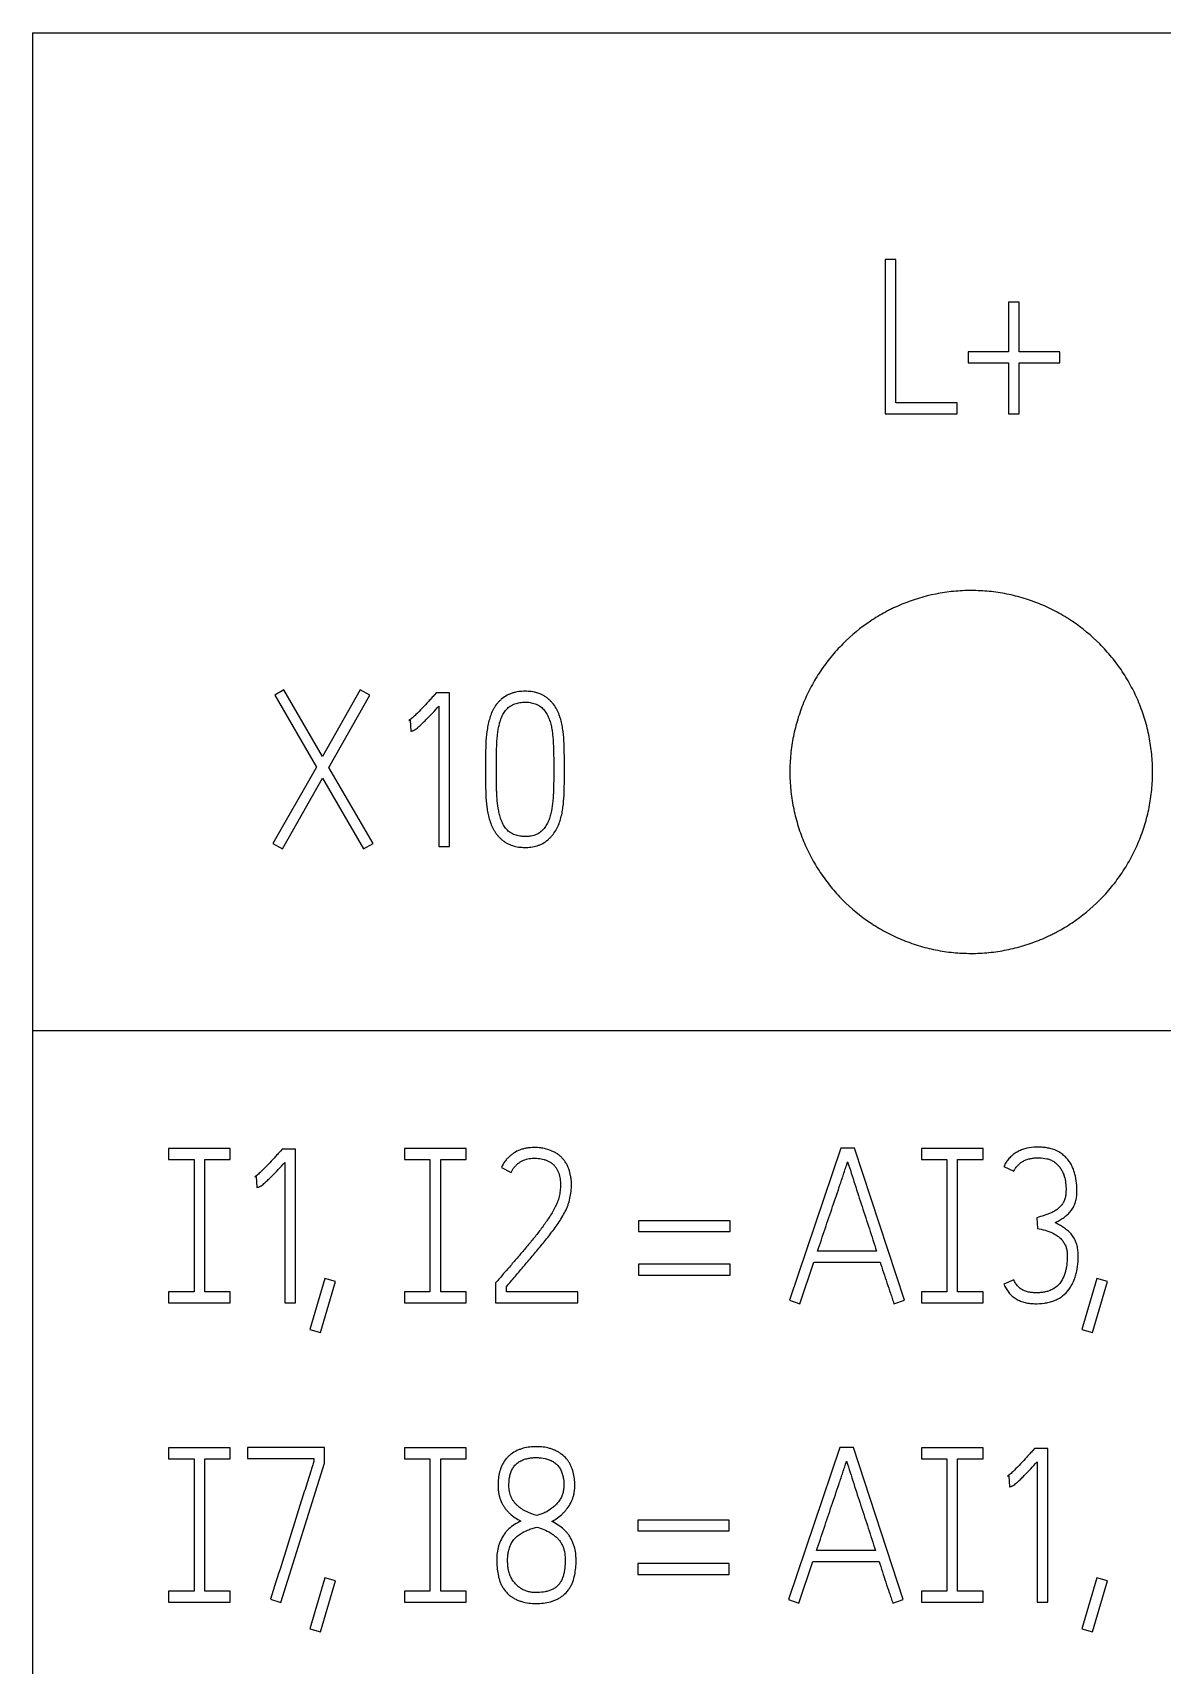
# Model space of a CAD drawing. Extents: x 0 to 420, y 0 to 297.
# Drawn here: x 90.2 to 102.65, y 216.79 to 234.79 of the extents above; entities that cross this region are included whole.
import ezdxf

# ---------------------------------------------------------------- set-up
doc = ezdxf.new("R2010")
doc.units = 0
doc.header["$LTSCALE"] = 23.1
doc.layers.add('10000_FRONT', color=7, linetype='CONTINUOUS')
doc.layers.add('10500_FRONT_LABELING', color=7, linetype='CONTINUOUS')

msp = doc.modelspace()

# ---------------------------------------------------------------- linework, layer by layer
at = {"layer": '10000_FRONT', "color": 7, "linetype": 'CONTINUOUS'}
for p, q in [((90.196, 234.789), (90.196, 144.789)), ((90.196, 234.789), (161.696, 234.789)), ((90.196, 223.789), (161.696, 223.789))]:
    msp.add_line(p, q, dxfattribs=at)
for points, knots in [([(102.546, 226.639), (102.546, 226.705), (102.543, 226.771), (102.53, 226.9), (102.521, 226.964), (102.495, 227.092), (102.48, 227.155), (102.451, 227.249), (102.441, 227.28), (102.419, 227.342), (102.407, 227.373), (102.37, 227.463), (102.314, 227.581), (102.248, 227.693), (102.193, 227.774), (102.175, 227.801), (102.136, 227.854), (102.115, 227.88), (102.053, 227.956), (102.009, 228.005), (101.871, 228.143), (101.77, 228.226), (101.648, 228.309), (101.634, 228.318), (101.606, 228.336), (101.592, 228.344), (101.549, 228.37), (101.521, 228.386), (101.434, 228.433), (101.375, 228.461), (101.254, 228.511), (101.193, 228.533), (101.099, 228.562), (101.067, 228.571), (101.003, 228.587), (100.971, 228.594), (100.874, 228.614), (100.744, 228.633), (100.613, 228.639), (100.483, 228.64), (100.417, 228.636), (100.318, 228.627), (100.286, 228.623), (100.22, 228.613), (100.058, 228.585), (99.902, 228.537), (99.75, 228.475), (99.72, 228.461), (99.675, 228.44), (99.661, 228.433), (99.631, 228.418), (99.558, 228.38), (99.488, 228.338), (99.325, 228.229), (99.224, 228.146), (99.108, 228.029), (99.085, 228.005), (99.041, 227.957), (99.02, 227.932), (98.957, 227.856), (98.919, 227.804), (98.846, 227.696), (98.813, 227.64), (98.767, 227.553), (98.752, 227.524), (98.724, 227.464), (98.71, 227.434), (98.673, 227.343), (98.629, 227.221), (98.598, 227.095), (98.578, 226.999), (98.573, 226.967), (98.563, 226.902), (98.559, 226.869), (98.549, 226.771), (98.546, 226.705), (98.546, 226.639)], [0, 0, 0, 0, 0.03125, 0.03125, 0.0625, 0.0625, 0.09375, 0.09375, 0.109375, 0.109375, 0.125, 0.125, 0.15625, 0.1875, 0.1875, 0.203125, 0.203125, 0.21875, 0.21875, 0.25, 0.25, 0.3125, 0.3125, 0.320312, 0.320312, 0.328125, 0.328125, 0.34375, 0.34375, 0.375, 0.375, 0.40625, 0.40625, 0.421875, 0.421875, 0.4375, 0.4375, 0.46875, 0.5, 0.5, 0.53125, 0.53125, 0.546875, 0.546875, 0.5625, 0.625, 0.625, 0.640625, 0.640625, 0.648438, 0.648438, 0.65625, 0.6875, 0.6875, 0.75, 0.75, 0.765625, 0.765625, 0.78125, 0.78125, 0.8125, 0.8125, 0.84375, 0.84375, 0.859375, 0.859375, 0.875, 0.875, 0.90625, 0.9375, 0.9375, 0.953125, 0.953125, 0.96875, 0.96875, 1, 1, 1, 1]), ([(98.546, 226.639), (98.546, 226.574), (98.549, 226.508), (98.562, 226.379), (98.572, 226.315), (98.597, 226.187), (98.613, 226.124), (98.641, 226.03), (98.651, 225.999), (98.673, 225.937), (98.685, 225.906), (98.722, 225.816), (98.778, 225.698), (98.845, 225.586), (98.899, 225.505), (98.918, 225.478), (98.957, 225.425), (98.977, 225.399), (99.039, 225.322), (99.083, 225.274), (99.222, 225.135), (99.322, 225.052), (99.445, 224.97), (99.459, 224.961), (99.486, 224.943), (99.501, 224.934), (99.543, 224.909), (99.572, 224.893), (99.658, 224.846), (99.717, 224.818), (99.838, 224.768), (99.899, 224.746), (99.993, 224.717), (100.025, 224.708), (100.089, 224.692), (100.121, 224.685), (100.218, 224.665), (100.348, 224.646), (100.479, 224.64), (100.61, 224.639), (100.675, 224.642), (100.774, 224.652), (100.807, 224.656), (100.872, 224.666), (100.904, 224.672), (101.001, 224.691), (101.064, 224.707), (101.189, 224.745), (101.251, 224.767), (101.342, 224.804), (101.372, 224.818), (101.417, 224.839), (101.431, 224.846), (101.461, 224.861), (101.534, 224.899), (101.604, 224.941), (101.767, 225.05), (101.868, 225.133), (101.985, 225.25), (102.007, 225.273), (102.051, 225.322), (102.073, 225.347), (102.135, 225.423), (102.173, 225.475), (102.246, 225.583), (102.279, 225.639), (102.326, 225.726), (102.34, 225.755), (102.369, 225.815), (102.382, 225.845), (102.419, 225.936), (102.463, 226.058), (102.495, 226.184), (102.514, 226.28), (102.519, 226.312), (102.529, 226.377), (102.533, 226.41), (102.543, 226.508), (102.546, 226.574), (102.546, 226.639)], [0, 0, 0, 0, 0.03125, 0.03125, 0.0625, 0.0625, 0.09375, 0.09375, 0.109375, 0.109375, 0.125, 0.125, 0.15625, 0.1875, 0.1875, 0.203125, 0.203125, 0.21875, 0.21875, 0.25, 0.25, 0.3125, 0.3125, 0.320312, 0.320312, 0.328125, 0.328125, 0.34375, 0.34375, 0.375, 0.375, 0.40625, 0.40625, 0.421875, 0.421875, 0.4375, 0.4375, 0.46875, 0.5, 0.5, 0.53125, 0.53125, 0.546875, 0.546875, 0.5625, 0.5625, 0.59375, 0.59375, 0.625, 0.625, 0.640625, 0.640625, 0.648438, 0.648438, 0.65625, 0.6875, 0.6875, 0.75, 0.75, 0.765625, 0.765625, 0.78125, 0.78125, 0.8125, 0.8125, 0.84375, 0.84375, 0.859375, 0.859375, 0.875, 0.875, 0.90625, 0.9375, 0.9375, 0.953125, 0.953125, 0.96875, 0.96875, 1, 1, 1, 1])]:
    msp.add_open_spline(points, degree=3, knots=knots, dxfattribs=at)
at = {"layer": '10500_FRONT_LABELING', "color": 7, "linetype": 'CONTINUOUS'}
for p, q in [((99.596, 232.287), (99.596, 230.589)), ((99.716, 232.287), (99.596, 232.287)), ((99.716, 230.71), (99.716, 232.287)), ((100.957, 231.818), (100.957, 231.271)), ((101.074, 231.818), (100.957, 231.818)), ((101.074, 231.271), (101.074, 231.818)), ((100.513, 231.271), (100.513, 231.151)), ((100.957, 231.271), (100.513, 231.271)), ((100.513, 231.151), (100.957, 231.151)), ((100.957, 231.151), (100.957, 230.589)), ((101.522, 231.271), (101.074, 231.271)), ((101.074, 230.589), (101.074, 231.151)), ((101.074, 231.151), (101.522, 231.151)), ((101.522, 231.151), (101.522, 231.271)), ((99.596, 230.589), (100.391, 230.589)), ((100.391, 230.71), (99.716, 230.71)), ((100.391, 230.589), (100.391, 230.71)), ((100.957, 230.589), (101.074, 230.589)), ((92.966, 227.545), (92.865, 227.486)), ((93.391, 226.81), (92.966, 227.545)), ((93.808, 227.545), (93.391, 226.81)), ((93.914, 227.486), (93.808, 227.545)), ((94.645, 227.51), (94.629, 227.491)), ((94.794, 227.51), (94.645, 227.51)), ((94.794, 225.817), (94.794, 227.51)), ((92.865, 227.486), (93.325, 226.692)), ((93.461, 226.689), (93.914, 227.486)), ((94.676, 227.364), (94.676, 225.817)), ((94.346, 227.206), (94.36, 227.211)), ((94.36, 227.211), (94.367, 227.09)), ((93.325, 226.692), (92.846, 225.85)), ((93.95, 225.85), (93.461, 226.689)), ((95.19, 226.68), (95.19, 226.654)), ((95.31, 226.654), (95.31, 226.68)), ((95.942, 226.68), (95.942, 226.654)), ((96.06, 226.654), (96.06, 226.68)), ((92.95, 225.791), (93.393, 226.572)), ((93.393, 226.572), (93.846, 225.791)), ((92.846, 225.85), (92.95, 225.791)), ((93.846, 225.791), (93.95, 225.85)), ((94.676, 225.817), (94.794, 225.817)), ((91.696, 222.489), (91.696, 222.369)), ((92.376, 222.489), (91.696, 222.489)), ((92.376, 222.369), (92.376, 222.489)), ((92.946, 222.48), (92.929, 222.461)), ((93.094, 222.48), (92.946, 222.48)), ((93.094, 220.787), (93.094, 222.48)), ((94.296, 222.489), (94.296, 222.369)), ((94.976, 222.489), (94.296, 222.489)), ((94.976, 222.369), (94.976, 222.489)), ((99.108, 222.492), (98.543, 220.815)), ((99.259, 222.492), (99.108, 222.492)), ((99.809, 220.815), (99.259, 222.492)), ((99.996, 222.489), (99.996, 222.369)), ((100.676, 222.489), (99.996, 222.489)), ((100.676, 222.369), (100.676, 222.489)), ((91.696, 222.369), (91.976, 222.369)), ((91.976, 222.369), (91.976, 220.909)), ((92.096, 220.909), (92.096, 222.369)), ((92.096, 222.369), (92.376, 222.369)), ((92.976, 222.334), (92.976, 220.787)), ((94.296, 222.369), (94.576, 222.369)), ((94.576, 222.369), (94.576, 220.909)), ((94.696, 220.909), (94.696, 222.369)), ((94.696, 222.369), (94.976, 222.369)), ((99.996, 222.369), (100.276, 222.369)), ((100.276, 222.369), (100.276, 220.909)), ((100.396, 220.909), (100.396, 222.369)), ((100.396, 222.369), (100.676, 222.369)), ((100.906, 222.291), (101.015, 222.237)), ((92.646, 222.176), (92.66, 222.181)), ((92.66, 222.181), (92.667, 222.06)), ((95.365, 222.28), (95.472, 222.225)), ((96.877, 221.692), (96.877, 221.572)), ((97.886, 221.692), (96.877, 221.692)), ((96.877, 221.572), (97.886, 221.572)), ((97.886, 221.572), (97.886, 221.692)), ((101.268, 221.726), (101.275, 221.608)), ((96.877, 221.214), (96.877, 221.094)), ((97.886, 221.214), (96.877, 221.214)), ((97.886, 221.094), (97.886, 221.214)), ((98.656, 220.778), (98.812, 221.237)), ((98.812, 221.237), (99.542, 221.237)), ((99.502, 221.358), (98.852, 221.358)), ((93.418, 221.056), (93.253, 220.492)), ((93.534, 221.021), (93.418, 221.056)), ((95.316, 221.023), (95.301, 221.006)), ((96.877, 221.094), (97.886, 221.094)), ((101.015, 221.042), (100.906, 220.992)), ((101.931, 221.056), (101.766, 220.492)), ((102.047, 221.021), (101.931, 221.056)), ((91.696, 220.909), (91.696, 220.789)), ((91.976, 220.909), (91.696, 220.909)), ((92.376, 220.909), (92.096, 220.909)), ((92.376, 220.789), (92.376, 220.909)), ((93.369, 220.459), (93.534, 221.021)), ((94.296, 220.909), (94.296, 220.789)), ((94.576, 220.909), (94.296, 220.909)), ((94.976, 220.909), (94.696, 220.909)), ((94.976, 220.789), (94.976, 220.909)), ((95.301, 221.006), (95.301, 220.789)), ((95.42, 220.907), (95.42, 220.964)), ((96.209, 220.907), (95.42, 220.907)), ((96.209, 220.789), (96.209, 220.907)), ((99.996, 220.909), (99.996, 220.789)), ((100.276, 220.909), (99.996, 220.909)), ((100.676, 220.909), (100.396, 220.909)), ((100.676, 220.789), (100.676, 220.909)), ((101.882, 220.459), (102.047, 221.021)), ((91.696, 220.789), (92.376, 220.789)), ((92.976, 220.787), (93.094, 220.787)), ((94.296, 220.789), (94.976, 220.789)), ((95.301, 220.789), (96.209, 220.789)), ((98.543, 220.815), (98.656, 220.778)), ((99.693, 220.778), (99.809, 220.815)), ((99.996, 220.789), (100.676, 220.789)), ((93.253, 220.492), (93.369, 220.459)), ((101.766, 220.492), (101.882, 220.459)), ((91.696, 219.189), (91.696, 219.069)), ((92.376, 219.189), (91.696, 219.189)), ((91.696, 219.069), (91.976, 219.069)), ((91.976, 219.069), (91.976, 217.609)), ((92.096, 217.609), (92.096, 219.069)), ((92.096, 219.069), (92.376, 219.069)), ((92.376, 219.069), (92.376, 219.189)), ((92.567, 219.192), (92.567, 219.072)), ((93.416, 219.192), (92.567, 219.192)), ((92.567, 219.072), (93.298, 219.072)), ((93.298, 219.072), (93.298, 219.039)), ((93.416, 219.02), (93.416, 219.192)), ((94.296, 219.189), (94.296, 219.069)), ((94.976, 219.189), (94.296, 219.189)), ((94.296, 219.069), (94.576, 219.069)), ((94.576, 219.069), (94.576, 217.609)), ((94.696, 217.609), (94.696, 219.069)), ((94.696, 219.069), (94.976, 219.069)), ((94.976, 219.069), (94.976, 219.189)), ((99.096, 219.192), (98.532, 217.515)), ((99.247, 219.192), (99.096, 219.192)), ((99.796, 217.515), (99.247, 219.192)), ((99.996, 219.189), (99.996, 219.069)), ((100.676, 219.189), (99.996, 219.189)), ((99.996, 219.069), (100.276, 219.069)), ((100.276, 219.069), (100.276, 217.609)), ((100.396, 217.609), (100.396, 219.069)), ((100.396, 219.069), (100.676, 219.069)), ((100.676, 219.069), (100.676, 219.189)), ((101.242, 219.18), (101.226, 219.161)), ((101.389, 219.18), (101.242, 219.18)), ((101.389, 217.487), (101.389, 219.18)), ((92.933, 217.482), (93.416, 219.02)), ((100.946, 218.876), (100.96, 218.881)), ((100.96, 218.881), (100.967, 218.76)), ((101.272, 219.034), (101.272, 217.487)), ((96.87, 218.392), (96.87, 218.272)), ((97.877, 218.392), (96.87, 218.392)), ((97.877, 218.272), (97.877, 218.392)), ((96.87, 218.272), (97.877, 218.272)), ((99.49, 218.058), (98.841, 218.058)), ((96.87, 217.914), (96.87, 217.794)), ((97.877, 217.914), (96.87, 217.914)), ((96.87, 217.794), (97.877, 217.794)), ((97.877, 217.794), (97.877, 217.914)), ((98.645, 217.478), (98.801, 217.937)), ((98.801, 217.937), (99.53, 217.937)), ((91.696, 217.609), (91.696, 217.489)), ((91.976, 217.609), (91.696, 217.609)), ((92.376, 217.609), (92.096, 217.609)), ((92.376, 217.489), (92.376, 217.609)), ((93.418, 217.756), (93.253, 217.192)), ((93.369, 217.159), (93.534, 217.721)), ((93.534, 217.721), (93.418, 217.756)), ((94.296, 217.609), (94.296, 217.489)), ((94.576, 217.609), (94.296, 217.609)), ((94.976, 217.609), (94.696, 217.609)), ((94.976, 217.489), (94.976, 217.609)), ((99.996, 217.609), (99.996, 217.489)), ((100.276, 217.609), (99.996, 217.609)), ((100.676, 217.609), (100.396, 217.609)), ((100.676, 217.489), (100.676, 217.609)), ((101.931, 217.756), (101.766, 217.192)), ((101.882, 217.159), (102.047, 217.721)), ((102.047, 217.721), (101.931, 217.756)), ((91.696, 217.489), (92.376, 217.489)), ((92.82, 217.52), (92.933, 217.482)), ((94.296, 217.489), (94.976, 217.489)), ((98.532, 217.515), (98.645, 217.478)), ((99.681, 217.478), (99.796, 217.515)), ((99.996, 217.489), (100.676, 217.489)), ((101.272, 217.487), (101.389, 217.487)), ((93.253, 217.192), (93.369, 217.159)), ((101.766, 217.192), (101.882, 217.159))]:
    msp.add_line(p, q, dxfattribs=at)
for points, knots in [([(96.06, 226.68), (96.06, 226.725), (96.06, 226.77), (96.059, 226.861), (96.058, 226.906), (96.054, 226.996), (96.051, 227.041), (96.042, 227.108), (96.039, 227.131), (96.03, 227.175), (96.025, 227.197), (96.016, 227.23), (96.012, 227.241), (96.005, 227.262), (96.001, 227.273), (95.988, 227.305), (95.979, 227.325), (95.956, 227.364), (95.943, 227.382), (95.921, 227.408), (95.913, 227.416), (95.897, 227.432), (95.88, 227.448), (95.862, 227.461), (95.843, 227.474), (95.833, 227.48), (95.803, 227.496), (95.782, 227.504), (95.749, 227.514), (95.738, 227.517), (95.716, 227.521), (95.704, 227.523), (95.67, 227.528), (95.648, 227.529), (95.602, 227.529), (95.58, 227.528), (95.546, 227.523), (95.535, 227.521), (95.512, 227.516), (95.49, 227.511), (95.469, 227.503), (95.448, 227.494), (95.437, 227.49), (95.407, 227.473), (95.388, 227.461), (95.362, 227.439), (95.354, 227.431), (95.338, 227.415), (95.33, 227.407), (95.308, 227.381), (95.295, 227.362), (95.278, 227.333), (95.273, 227.323), (95.263, 227.302), (95.258, 227.292), (95.246, 227.26), (95.239, 227.239), (95.226, 227.196), (95.221, 227.174), (95.212, 227.13), (95.208, 227.107), (95.199, 227.04), (95.195, 226.995), (95.192, 226.928), (95.192, 226.905), (95.191, 226.86), (95.191, 226.838), (95.19, 226.77), (95.19, 226.725), (95.19, 226.68)], [0, 0, 0, 0, 0.0625, 0.0625, 0.125, 0.125, 0.1875, 0.1875, 0.21875, 0.21875, 0.25, 0.25, 0.265625, 0.265625, 0.28125, 0.28125, 0.3125, 0.3125, 0.34375, 0.34375, 0.359375, 0.359375, 0.375, 0.390625, 0.390625, 0.40625, 0.40625, 0.4375, 0.4375, 0.453125, 0.453125, 0.46875, 0.46875, 0.5, 0.5, 0.53125, 0.53125, 0.546875, 0.546875, 0.5625, 0.578125, 0.578125, 0.59375, 0.59375, 0.625, 0.625, 0.640625, 0.640625, 0.65625, 0.65625, 0.6875, 0.6875, 0.703125, 0.703125, 0.71875, 0.71875, 0.75, 0.75, 0.78125, 0.78125, 0.8125, 0.8125, 0.875, 0.875, 0.90625, 0.90625, 0.9375, 0.9375, 1, 1, 1, 1]), ([(94.629, 227.491), (94.618, 227.479), (94.606, 227.466), (94.584, 227.442), (94.572, 227.429), (94.538, 227.392), (94.515, 227.368), (94.469, 227.319), (94.446, 227.295), (94.41, 227.26), (94.398, 227.248), (94.379, 227.232), (94.372, 227.226), (94.359, 227.216), (94.353, 227.21), (94.346, 227.206)], [0, 0, 0, 0, 0.125, 0.125, 0.25, 0.25, 0.5, 0.5, 0.75, 0.75, 0.875, 0.875, 0.9375, 0.9375, 1, 1, 1, 1]), ([(94.367, 227.09), (94.371, 227.09), (94.376, 227.091), (94.384, 227.093), (94.389, 227.094), (94.397, 227.097), (94.401, 227.099), (94.408, 227.103), (94.412, 227.106), (94.423, 227.113), (94.43, 227.118), (94.443, 227.129), (94.45, 227.135), (94.469, 227.152), (94.482, 227.164), (94.507, 227.188), (94.52, 227.2), (94.556, 227.237), (94.58, 227.262), (94.628, 227.313), (94.652, 227.338), (94.676, 227.364)], [0, 0, 0, 0, 0.03125, 0.03125, 0.0625, 0.0625, 0.09375, 0.09375, 0.125, 0.125, 0.1875, 0.1875, 0.25, 0.25, 0.375, 0.375, 0.5, 0.5, 0.75, 0.75, 1, 1, 1, 1]), ([(95.31, 226.68), (95.31, 226.717), (95.31, 226.755), (95.311, 226.829), (95.312, 226.866), (95.313, 226.922), (95.314, 226.941), (95.316, 226.978), (95.317, 226.996), (95.321, 227.034), (95.322, 227.052), (95.327, 227.089), (95.33, 227.108), (95.337, 227.144), (95.341, 227.162), (95.351, 227.198), (95.356, 227.216), (95.367, 227.242), (95.37, 227.251), (95.379, 227.267), (95.383, 227.276), (95.393, 227.292), (95.398, 227.299), (95.409, 227.314), (95.415, 227.322), (95.434, 227.343), (95.448, 227.355), (95.471, 227.371), (95.479, 227.376), (95.496, 227.385), (95.505, 227.388), (95.523, 227.395), (95.532, 227.397), (95.55, 227.402), (95.559, 227.403), (95.587, 227.407), (95.606, 227.409), (95.644, 227.409), (95.662, 227.408), (95.69, 227.404), (95.7, 227.402), (95.718, 227.397), (95.736, 227.392), (95.754, 227.385), (95.771, 227.377), (95.779, 227.372), (95.803, 227.356), (95.817, 227.344), (95.835, 227.323), (95.841, 227.315), (95.852, 227.3), (95.857, 227.292), (95.872, 227.268), (95.88, 227.251), (95.891, 227.225), (95.894, 227.216), (95.9, 227.199), (95.909, 227.172), (95.915, 227.145), (95.922, 227.108), (95.925, 227.09), (95.93, 227.053), (95.931, 227.034), (95.935, 226.997), (95.936, 226.979), (95.938, 226.941), (95.939, 226.923), (95.94, 226.867), (95.941, 226.829), (95.942, 226.755), (95.942, 226.717), (95.942, 226.68)], [0, 0, 0, 0, 0.0625, 0.0625, 0.125, 0.125, 0.15625, 0.15625, 0.1875, 0.1875, 0.21875, 0.21875, 0.25, 0.25, 0.28125, 0.28125, 0.3125, 0.3125, 0.328125, 0.328125, 0.34375, 0.34375, 0.359375, 0.359375, 0.375, 0.375, 0.40625, 0.40625, 0.421875, 0.421875, 0.4375, 0.4375, 0.453125, 0.453125, 0.46875, 0.46875, 0.5, 0.5, 0.53125, 0.53125, 0.546875, 0.546875, 0.5625, 0.578125, 0.578125, 0.59375, 0.59375, 0.625, 0.625, 0.640625, 0.640625, 0.65625, 0.65625, 0.6875, 0.6875, 0.703125, 0.703125, 0.71875, 0.75, 0.75, 0.78125, 0.78125, 0.8125, 0.8125, 0.84375, 0.84375, 0.875, 0.875, 0.9375, 0.9375, 1, 1, 1, 1]), ([(95.19, 226.654), (95.19, 226.609), (95.19, 226.565), (95.191, 226.498), (95.191, 226.476), (95.192, 226.431), (95.192, 226.409), (95.195, 226.342), (95.199, 226.298), (95.208, 226.231), (95.211, 226.209), (95.22, 226.165), (95.225, 226.143), (95.238, 226.1), (95.245, 226.078), (95.262, 226.036), (95.271, 226.016), (95.289, 225.986), (95.295, 225.977), (95.308, 225.958), (95.315, 225.949), (95.33, 225.932), (95.338, 225.924), (95.354, 225.908), (95.362, 225.9), (95.379, 225.885), (95.388, 225.878), (95.407, 225.865), (95.416, 225.859), (95.446, 225.843), (95.467, 225.834), (95.511, 225.82), (95.533, 225.815), (95.578, 225.809), (95.6, 225.808), (95.635, 225.808), (95.646, 225.808), (95.669, 225.809), (95.68, 225.81), (95.714, 225.815), (95.736, 225.819), (95.769, 225.829), (95.779, 225.833), (95.801, 225.842), (95.811, 225.847), (95.841, 225.863), (95.859, 225.876), (95.885, 225.898), (95.894, 225.906), (95.91, 225.922), (95.917, 225.93), (95.939, 225.956), (95.952, 225.974), (95.97, 226.004), (95.975, 226.014), (95.985, 226.034), (95.99, 226.044), (96.003, 226.075), (96.01, 226.097), (96.023, 226.14), (96.029, 226.162), (96.038, 226.206), (96.041, 226.228), (96.05, 226.295), (96.054, 226.34), (96.057, 226.407), (96.058, 226.43), (96.059, 226.474), (96.059, 226.497), (96.06, 226.564), (96.06, 226.609), (96.06, 226.654)], [0, 0, 0, 0, 0.0625, 0.0625, 0.09375, 0.09375, 0.125, 0.125, 0.1875, 0.1875, 0.21875, 0.21875, 0.25, 0.25, 0.28125, 0.28125, 0.3125, 0.3125, 0.328125, 0.328125, 0.34375, 0.34375, 0.359375, 0.359375, 0.375, 0.375, 0.390625, 0.390625, 0.40625, 0.40625, 0.4375, 0.4375, 0.46875, 0.46875, 0.5, 0.5, 0.515625, 0.515625, 0.53125, 0.53125, 0.5625, 0.5625, 0.578125, 0.578125, 0.59375, 0.59375, 0.625, 0.625, 0.640625, 0.640625, 0.65625, 0.65625, 0.6875, 0.6875, 0.703125, 0.703125, 0.71875, 0.71875, 0.75, 0.75, 0.78125, 0.78125, 0.8125, 0.8125, 0.875, 0.875, 0.90625, 0.90625, 0.9375, 0.9375, 1, 1, 1, 1]), ([(95.942, 226.654), (95.942, 226.617), (95.942, 226.58), (95.941, 226.505), (95.94, 226.468), (95.939, 226.412), (95.938, 226.394), (95.935, 226.357), (95.934, 226.338), (95.929, 226.283), (95.924, 226.246), (95.912, 226.191), (95.908, 226.173), (95.898, 226.137), (95.892, 226.119), (95.878, 226.085), (95.87, 226.068), (95.855, 226.044), (95.85, 226.036), (95.839, 226.021), (95.833, 226.014), (95.821, 226), (95.814, 225.993), (95.8, 225.981), (95.793, 225.975), (95.769, 225.959), (95.753, 225.951), (95.726, 225.941), (95.717, 225.939), (95.698, 225.934), (95.671, 225.929), (95.643, 225.928), (95.614, 225.928), (95.605, 225.928), (95.586, 225.93), (95.577, 225.931), (95.549, 225.935), (95.531, 225.939), (95.504, 225.948), (95.496, 225.952), (95.479, 225.961), (95.463, 225.97), (95.448, 225.982), (95.434, 225.995), (95.427, 226.001), (95.415, 226.015), (95.409, 226.023), (95.399, 226.038), (95.394, 226.046), (95.384, 226.062), (95.38, 226.07), (95.372, 226.087), (95.368, 226.096), (95.358, 226.122), (95.353, 226.14), (95.343, 226.176), (95.339, 226.194), (95.328, 226.249), (95.323, 226.285), (95.318, 226.34), (95.316, 226.359), (95.314, 226.396), (95.313, 226.414), (95.312, 226.469), (95.311, 226.506), (95.31, 226.58), (95.31, 226.617), (95.31, 226.654)], [0, 0, 0, 0, 0.0625, 0.0625, 0.125, 0.125, 0.15625, 0.15625, 0.1875, 0.1875, 0.25, 0.25, 0.28125, 0.28125, 0.3125, 0.3125, 0.34375, 0.34375, 0.359375, 0.359375, 0.375, 0.375, 0.390625, 0.390625, 0.40625, 0.40625, 0.4375, 0.4375, 0.453125, 0.453125, 0.46875, 0.5, 0.5, 0.515625, 0.515625, 0.53125, 0.53125, 0.5625, 0.5625, 0.578125, 0.578125, 0.59375, 0.609375, 0.609375, 0.625, 0.625, 0.640625, 0.640625, 0.65625, 0.65625, 0.671875, 0.671875, 0.6875, 0.6875, 0.71875, 0.71875, 0.75, 0.75, 0.8125, 0.8125, 0.84375, 0.84375, 0.875, 0.875, 0.9375, 0.9375, 1, 1, 1, 1]), ([(95.42, 220.964), (95.453, 221.003), (95.486, 221.042), (95.552, 221.12), (95.585, 221.159), (95.652, 221.237), (95.685, 221.276), (95.751, 221.354), (95.784, 221.394), (95.848, 221.473), (95.88, 221.513), (95.927, 221.574), (95.942, 221.595), (95.972, 221.637), (95.987, 221.658), (96.015, 221.7), (96.029, 221.722), (96.055, 221.767), (96.067, 221.789), (96.083, 221.824), (96.088, 221.836), (96.098, 221.859), (96.102, 221.871), (96.114, 221.908), (96.12, 221.933), (96.13, 221.984), (96.134, 222.009), (96.138, 222.06), (96.138, 222.085), (96.137, 222.124), (96.136, 222.137), (96.133, 222.163), (96.131, 222.175), (96.124, 222.213), (96.118, 222.238), (96.105, 222.275), (96.1, 222.287), (96.088, 222.31), (96.082, 222.321), (96.068, 222.343), (96.061, 222.353), (96.044, 222.373), (96.036, 222.383), (96.017, 222.401), (96.008, 222.41), (95.988, 222.426), (95.977, 222.433), (95.955, 222.446), (95.943, 222.452), (95.92, 222.462), (95.908, 222.467), (95.871, 222.48), (95.846, 222.487), (95.809, 222.494), (95.796, 222.495), (95.77, 222.498), (95.757, 222.498), (95.718, 222.499), (95.692, 222.498), (95.654, 222.494), (95.641, 222.492), (95.616, 222.487), (95.603, 222.484), (95.566, 222.472), (95.542, 222.462), (95.509, 222.442), (95.498, 222.435), (95.477, 222.42), (95.457, 222.404), (95.438, 222.386), (95.421, 222.367), (95.412, 222.357), (95.389, 222.326), (95.376, 222.303), (95.365, 222.28)], [0, 0, 0, 0, 0.0625, 0.0625, 0.125, 0.125, 0.1875, 0.1875, 0.25, 0.25, 0.3125, 0.3125, 0.34375, 0.34375, 0.375, 0.375, 0.40625, 0.40625, 0.4375, 0.4375, 0.453125, 0.453125, 0.46875, 0.46875, 0.5, 0.5, 0.53125, 0.53125, 0.5625, 0.5625, 0.578125, 0.578125, 0.59375, 0.59375, 0.625, 0.625, 0.640625, 0.640625, 0.65625, 0.65625, 0.671875, 0.671875, 0.6875, 0.6875, 0.703125, 0.703125, 0.71875, 0.71875, 0.734375, 0.734375, 0.75, 0.75, 0.78125, 0.78125, 0.796875, 0.796875, 0.8125, 0.8125, 0.84375, 0.84375, 0.859375, 0.859375, 0.875, 0.875, 0.90625, 0.90625, 0.921875, 0.921875, 0.9375, 0.953125, 0.953125, 0.96875, 0.96875, 1, 1, 1, 1]), ([(101.471, 221.671), (101.486, 221.679), (101.501, 221.687), (101.531, 221.704), (101.545, 221.713), (101.566, 221.727), (101.573, 221.731), (101.587, 221.742), (101.593, 221.747), (101.606, 221.758), (101.612, 221.764), (101.625, 221.776), (101.63, 221.783), (101.647, 221.803), (101.657, 221.817), (101.67, 221.839), (101.674, 221.846), (101.682, 221.862), (101.686, 221.87), (101.695, 221.894), (101.7, 221.91), (101.707, 221.944), (101.709, 221.961), (101.711, 221.995), (101.712, 222.012), (101.712, 222.046), (101.711, 222.063), (101.708, 222.114), (101.703, 222.148), (101.692, 222.199), (101.688, 222.215), (101.677, 222.248), (101.665, 222.28), (101.649, 222.311), (101.631, 222.34), (101.621, 222.354), (101.599, 222.381), (101.582, 222.399), (101.562, 222.416), (101.549, 222.427), (101.542, 222.432), (101.506, 222.456), (101.475, 222.47), (101.433, 222.484), (101.425, 222.486), (101.408, 222.49), (101.383, 222.496), (101.341, 222.502), (101.306, 222.503), (101.272, 222.504), (101.254, 222.503), (101.203, 222.5), (101.169, 222.494), (101.128, 222.482), (101.12, 222.48), (101.104, 222.474), (101.096, 222.471), (101.072, 222.46), (101.041, 222.444), (101.013, 222.424), (100.993, 222.408), (100.987, 222.402), (100.974, 222.39), (100.968, 222.384), (100.951, 222.365), (100.94, 222.351), (100.926, 222.33), (100.922, 222.322), (100.913, 222.307), (100.91, 222.299), (100.906, 222.291)], [0, 0, 0, 0, 0.03125, 0.03125, 0.0625, 0.0625, 0.078125, 0.078125, 0.09375, 0.09375, 0.109375, 0.109375, 0.125, 0.125, 0.15625, 0.15625, 0.171875, 0.171875, 0.1875, 0.1875, 0.21875, 0.21875, 0.25, 0.25, 0.28125, 0.28125, 0.3125, 0.3125, 0.375, 0.375, 0.40625, 0.40625, 0.4375, 0.46875, 0.46875, 0.5, 0.5, 0.53125, 0.546875, 0.546875, 0.5625, 0.5625, 0.625, 0.625, 0.640625, 0.640625, 0.65625, 0.6875, 0.71875, 0.71875, 0.75, 0.75, 0.8125, 0.8125, 0.828125, 0.828125, 0.84375, 0.84375, 0.875, 0.90625, 0.90625, 0.921875, 0.921875, 0.9375, 0.9375, 0.96875, 0.96875, 0.984375, 0.984375, 1, 1, 1, 1]), ([(92.929, 222.461), (92.918, 222.449), (92.907, 222.436), (92.884, 222.412), (92.873, 222.399), (92.839, 222.362), (92.816, 222.338), (92.77, 222.289), (92.746, 222.265), (92.71, 222.23), (92.698, 222.218), (92.679, 222.202), (92.673, 222.196), (92.66, 222.186), (92.653, 222.18), (92.646, 222.176)], [0, 0, 0, 0, 0.125, 0.125, 0.25, 0.25, 0.5, 0.5, 0.75, 0.75, 0.875, 0.875, 0.9375, 0.9375, 1, 1, 1, 1]), ([(92.667, 222.06), (92.672, 222.06), (92.676, 222.061), (92.685, 222.063), (92.689, 222.064), (92.697, 222.067), (92.701, 222.069), (92.709, 222.073), (92.712, 222.076), (92.723, 222.083), (92.73, 222.088), (92.744, 222.099), (92.75, 222.105), (92.77, 222.122), (92.782, 222.134), (92.808, 222.158), (92.82, 222.17), (92.857, 222.207), (92.881, 222.232), (92.929, 222.283), (92.953, 222.308), (92.976, 222.334)], [0, 0, 0, 0, 0.03125, 0.03125, 0.0625, 0.0625, 0.09375, 0.09375, 0.125, 0.125, 0.1875, 0.1875, 0.25, 0.25, 0.375, 0.375, 0.5, 0.5, 0.75, 0.75, 1, 1, 1, 1]), ([(95.472, 222.225), (95.481, 222.245), (95.492, 222.264), (95.513, 222.289), (95.521, 222.297), (95.536, 222.313), (95.553, 222.327), (95.571, 222.339), (95.59, 222.35), (95.6, 222.355), (95.63, 222.368), (95.651, 222.374), (95.684, 222.379), (95.695, 222.38), (95.717, 222.381), (95.728, 222.381), (95.76, 222.381), (95.782, 222.379), (95.815, 222.373), (95.825, 222.37), (95.846, 222.364), (95.857, 222.361), (95.877, 222.352), (95.887, 222.347), (95.906, 222.336), (95.915, 222.33), (95.932, 222.317), (95.94, 222.309), (95.951, 222.297), (95.955, 222.293), (95.962, 222.284), (95.965, 222.28), (95.974, 222.266), (95.98, 222.257), (95.99, 222.237), (95.994, 222.227), (96.005, 222.196), (96.01, 222.175), (96.014, 222.142), (96.016, 222.132), (96.017, 222.11), (96.017, 222.099), (96.017, 222.066), (96.016, 222.044), (96.01, 222.001), (96.006, 221.98), (95.999, 221.948), (95.996, 221.938), (95.99, 221.916), (95.986, 221.906), (95.975, 221.875), (95.966, 221.856), (95.946, 221.817), (95.936, 221.799), (95.913, 221.762), (95.901, 221.744), (95.865, 221.69), (95.84, 221.654), (95.789, 221.585), (95.763, 221.55), (95.709, 221.483), (95.681, 221.45), (95.625, 221.383), (95.598, 221.35), (95.542, 221.285), (95.514, 221.252), (95.457, 221.186), (95.429, 221.153), (95.386, 221.105), (95.372, 221.088), (95.344, 221.056), (95.33, 221.039), (95.316, 221.023)], [0, 0, 0, 0, 0.03125, 0.03125, 0.046875, 0.046875, 0.0625, 0.078125, 0.078125, 0.09375, 0.09375, 0.125, 0.125, 0.140625, 0.140625, 0.15625, 0.15625, 0.1875, 0.1875, 0.203125, 0.203125, 0.21875, 0.21875, 0.234375, 0.234375, 0.25, 0.25, 0.265625, 0.265625, 0.273438, 0.273438, 0.28125, 0.28125, 0.296875, 0.296875, 0.3125, 0.3125, 0.34375, 0.34375, 0.359375, 0.359375, 0.375, 0.375, 0.40625, 0.40625, 0.4375, 0.4375, 0.453125, 0.453125, 0.46875, 0.46875, 0.5, 0.5, 0.53125, 0.53125, 0.5625, 0.5625, 0.625, 0.625, 0.6875, 0.6875, 0.75, 0.75, 0.8125, 0.8125, 0.875, 0.875, 0.9375, 0.9375, 0.96875, 0.96875, 1, 1, 1, 1]), ([(98.852, 221.358), (98.88, 221.44), (98.907, 221.522), (98.962, 221.686), (98.99, 221.767), (99.045, 221.931), (99.074, 222.013), (99.115, 222.136), (99.129, 222.177), (99.156, 222.259), (99.169, 222.3), (99.183, 222.341)], [0, 0, 0, 0, 0.25, 0.25, 0.5, 0.5, 0.75, 0.75, 0.875, 0.875, 1, 1, 1, 1]), ([(99.183, 222.341), (99.197, 222.3), (99.21, 222.259), (99.236, 222.177), (99.249, 222.136), (99.289, 222.013), (99.315, 221.931), (99.369, 221.767), (99.396, 221.685), (99.449, 221.522), (99.476, 221.44), (99.502, 221.358)], [0, 0, 0, 0, 0.125, 0.125, 0.25, 0.25, 0.5, 0.5, 0.75, 0.75, 1, 1, 1, 1]), ([(101.015, 222.237), (101.021, 222.25), (101.028, 222.262), (101.044, 222.285), (101.053, 222.296), (101.072, 222.316), (101.083, 222.325), (101.106, 222.342), (101.118, 222.349), (101.143, 222.361), (101.156, 222.366), (101.184, 222.375), (101.197, 222.378), (101.225, 222.382), (101.239, 222.384), (101.267, 222.386), (101.281, 222.386), (101.324, 222.385), (101.352, 222.382), (101.386, 222.374), (101.393, 222.372), (101.407, 222.368), (101.413, 222.365), (101.433, 222.357), (101.445, 222.351), (101.463, 222.34), (101.469, 222.336), (101.48, 222.327), (101.486, 222.322), (101.501, 222.308), (101.511, 222.297), (101.524, 222.281), (101.528, 222.275), (101.536, 222.263), (101.547, 222.245), (101.556, 222.226), (101.567, 222.2), (101.571, 222.187), (101.579, 222.16), (101.582, 222.146), (101.589, 222.104), (101.591, 222.077), (101.592, 222.034), (101.591, 222.02), (101.59, 221.992), (101.589, 221.978), (101.585, 221.95), (101.581, 221.936), (101.571, 221.91), (101.565, 221.898), (101.554, 221.88), (101.549, 221.874), (101.541, 221.863), (101.536, 221.857), (101.522, 221.841), (101.512, 221.832), (101.49, 221.814), (101.478, 221.806), (101.454, 221.792), (101.442, 221.785), (101.416, 221.773), (101.403, 221.768), (101.376, 221.759), (101.363, 221.754), (101.322, 221.742), (101.295, 221.733), (101.268, 221.726)], [0, 0, 0, 0, 0.03125, 0.03125, 0.0625, 0.0625, 0.09375, 0.09375, 0.125, 0.125, 0.15625, 0.15625, 0.1875, 0.1875, 0.21875, 0.21875, 0.25, 0.25, 0.3125, 0.3125, 0.328125, 0.328125, 0.34375, 0.34375, 0.375, 0.375, 0.390625, 0.390625, 0.40625, 0.40625, 0.4375, 0.4375, 0.453125, 0.453125, 0.46875, 0.5, 0.5, 0.53125, 0.53125, 0.5625, 0.5625, 0.625, 0.625, 0.65625, 0.65625, 0.6875, 0.6875, 0.71875, 0.71875, 0.75, 0.75, 0.765625, 0.765625, 0.78125, 0.78125, 0.8125, 0.8125, 0.84375, 0.84375, 0.875, 0.875, 0.90625, 0.90625, 0.9375, 0.9375, 1, 1, 1, 1]), ([(100.906, 220.992), (100.913, 220.976), (100.922, 220.96), (100.939, 220.929), (100.949, 220.914), (100.965, 220.893), (100.971, 220.886), (100.984, 220.873), (100.99, 220.867), (101.011, 220.85), (101.025, 220.84), (101.048, 220.826), (101.056, 220.822), (101.072, 220.814), (101.081, 220.811), (101.106, 220.8), (101.123, 220.795), (101.157, 220.786), (101.175, 220.783), (101.202, 220.78), (101.211, 220.78), (101.229, 220.778), (101.238, 220.778), (101.282, 220.777), (101.318, 220.779), (101.371, 220.786), (101.388, 220.79), (101.423, 220.799), (101.441, 220.804), (101.474, 220.817), (101.49, 220.824), (101.514, 220.837), (101.522, 220.842), (101.537, 220.852), (101.544, 220.857), (101.58, 220.885), (101.605, 220.91), (101.632, 220.947), (101.637, 220.954), (101.647, 220.969), (101.661, 220.992), (101.672, 221.017), (101.686, 221.05), (101.692, 221.067), (101.702, 221.102), (101.706, 221.119), (101.717, 221.171), (101.722, 221.207), (101.725, 221.26), (101.726, 221.278), (101.726, 221.314), (101.726, 221.332), (101.723, 221.368), (101.72, 221.385), (101.715, 221.412), (101.712, 221.421), (101.707, 221.438), (101.704, 221.446), (101.695, 221.471), (101.687, 221.488), (101.673, 221.511), (101.668, 221.518), (101.658, 221.533), (101.652, 221.54), (101.635, 221.561), (101.622, 221.573), (101.595, 221.596), (101.58, 221.607), (101.549, 221.627), (101.534, 221.636), (101.503, 221.654), (101.487, 221.663), (101.471, 221.671)], [0, 0, 0, 0, 0.03125, 0.03125, 0.0625, 0.0625, 0.078125, 0.078125, 0.09375, 0.09375, 0.125, 0.125, 0.140625, 0.140625, 0.15625, 0.15625, 0.1875, 0.1875, 0.21875, 0.21875, 0.234375, 0.234375, 0.25, 0.25, 0.3125, 0.3125, 0.34375, 0.34375, 0.375, 0.375, 0.40625, 0.40625, 0.421875, 0.421875, 0.4375, 0.4375, 0.5, 0.5, 0.515625, 0.515625, 0.53125, 0.5625, 0.5625, 0.59375, 0.59375, 0.625, 0.625, 0.6875, 0.6875, 0.71875, 0.71875, 0.75, 0.75, 0.78125, 0.78125, 0.796875, 0.796875, 0.8125, 0.8125, 0.84375, 0.84375, 0.859375, 0.859375, 0.875, 0.875, 0.90625, 0.90625, 0.9375, 0.9375, 0.96875, 0.96875, 1, 1, 1, 1]), ([(101.275, 221.608), (101.304, 221.603), (101.332, 221.596), (101.388, 221.58), (101.416, 221.571), (101.455, 221.552), (101.468, 221.544), (101.493, 221.528), (101.505, 221.52), (101.527, 221.501), (101.538, 221.49), (101.557, 221.467), (101.565, 221.455), (101.576, 221.437), (101.58, 221.43), (101.586, 221.417), (101.589, 221.41), (101.596, 221.389), (101.6, 221.375), (101.604, 221.346), (101.605, 221.331), (101.606, 221.301), (101.605, 221.287), (101.603, 221.243), (101.6, 221.214), (101.593, 221.171), (101.59, 221.156), (101.583, 221.128), (101.579, 221.114), (101.565, 221.072), (101.552, 221.045), (101.519, 220.995), (101.499, 220.974), (101.469, 220.952), (101.463, 220.948), (101.451, 220.94), (101.444, 220.937), (101.424, 220.927), (101.411, 220.921), (101.389, 220.914), (101.382, 220.912), (101.368, 220.909), (101.346, 220.904), (101.31, 220.899), (101.28, 220.898), (101.251, 220.898), (101.236, 220.898), (101.207, 220.901), (101.192, 220.903), (101.163, 220.909), (101.149, 220.913), (101.121, 220.923), (101.108, 220.93), (101.09, 220.943), (101.084, 220.947), (101.073, 220.957), (101.067, 220.962), (101.057, 220.973), (101.053, 220.978), (101.044, 220.99), (101.039, 220.996), (101.028, 221.015), (101.021, 221.028), (101.015, 221.042)], [0, 0, 0, 0, 0.0625, 0.0625, 0.125, 0.125, 0.15625, 0.15625, 0.1875, 0.1875, 0.21875, 0.21875, 0.25, 0.25, 0.265625, 0.265625, 0.28125, 0.28125, 0.3125, 0.3125, 0.34375, 0.34375, 0.375, 0.375, 0.4375, 0.4375, 0.46875, 0.46875, 0.5, 0.5, 0.5625, 0.5625, 0.625, 0.625, 0.640625, 0.640625, 0.65625, 0.65625, 0.6875, 0.6875, 0.703125, 0.703125, 0.71875, 0.75, 0.78125, 0.78125, 0.8125, 0.8125, 0.84375, 0.84375, 0.875, 0.875, 0.90625, 0.90625, 0.921875, 0.921875, 0.9375, 0.9375, 0.953125, 0.953125, 0.96875, 0.96875, 1, 1, 1, 1]), ([(99.542, 221.237), (99.554, 221.199), (99.566, 221.16), (99.591, 221.084), (99.604, 221.045), (99.629, 220.969), (99.642, 220.931), (99.662, 220.873), (99.669, 220.854), (99.681, 220.816), (99.687, 220.797), (99.693, 220.778)], [0, 0, 0, 0, 0.25, 0.25, 0.5, 0.5, 0.75, 0.75, 0.875, 0.875, 1, 1, 1, 1]), ([(95.922, 218.378), (95.944, 218.39), (95.965, 218.403), (96.004, 218.432), (96.023, 218.447), (96.05, 218.473), (96.058, 218.482), (96.075, 218.5), (96.082, 218.51), (96.104, 218.539), (96.118, 218.56), (96.135, 218.592), (96.14, 218.604), (96.149, 218.626), (96.158, 218.649), (96.164, 218.673), (96.169, 218.697), (96.17, 218.709), (96.173, 218.733), (96.174, 218.745), (96.175, 218.77), (96.175, 218.782), (96.174, 218.819), (96.171, 218.843), (96.164, 218.891), (96.159, 218.915), (96.148, 218.951), (96.144, 218.962), (96.135, 218.985), (96.13, 218.996), (96.119, 219.018), (96.112, 219.029), (96.098, 219.049), (96.091, 219.059), (96.067, 219.087), (96.049, 219.104), (96.02, 219.126), (96.009, 219.133), (95.988, 219.146), (95.977, 219.152), (95.955, 219.163), (95.944, 219.167), (95.921, 219.176), (95.909, 219.18), (95.849, 219.196), (95.8, 219.201), (95.739, 219.201), (95.726, 219.201), (95.702, 219.2), (95.69, 219.199), (95.653, 219.194), (95.629, 219.19), (95.594, 219.18), (95.582, 219.176), (95.559, 219.168), (95.547, 219.163), (95.514, 219.147), (95.493, 219.134), (95.463, 219.112), (95.453, 219.104), (95.435, 219.088), (95.427, 219.079), (95.403, 219.051), (95.389, 219.031), (95.366, 218.987), (95.357, 218.964), (95.343, 218.917), (95.338, 218.892), (95.331, 218.844), (95.329, 218.819), (95.328, 218.771), (95.328, 218.746), (95.332, 218.709), (95.333, 218.697), (95.338, 218.673), (95.341, 218.661), (95.351, 218.625), (95.359, 218.603), (95.376, 218.569), (95.382, 218.558), (95.395, 218.538), (95.402, 218.528), (95.417, 218.508), (95.424, 218.499), (95.441, 218.481), (95.45, 218.472), (95.477, 218.447), (95.497, 218.432), (95.537, 218.405), (95.558, 218.392), (95.58, 218.381)], [0, 0, 0, 0, 0.03125, 0.03125, 0.0625, 0.0625, 0.078125, 0.078125, 0.09375, 0.09375, 0.125, 0.125, 0.140625, 0.140625, 0.15625, 0.171875, 0.171875, 0.1875, 0.1875, 0.203125, 0.203125, 0.21875, 0.21875, 0.25, 0.25, 0.28125, 0.28125, 0.296875, 0.296875, 0.3125, 0.3125, 0.328125, 0.328125, 0.34375, 0.34375, 0.375, 0.375, 0.390625, 0.390625, 0.40625, 0.40625, 0.421875, 0.421875, 0.4375, 0.4375, 0.5, 0.5, 0.515625, 0.515625, 0.53125, 0.53125, 0.5625, 0.5625, 0.578125, 0.578125, 0.59375, 0.59375, 0.625, 0.625, 0.640625, 0.640625, 0.65625, 0.65625, 0.6875, 0.6875, 0.71875, 0.71875, 0.75, 0.75, 0.78125, 0.78125, 0.8125, 0.8125, 0.828125, 0.828125, 0.84375, 0.84375, 0.875, 0.875, 0.890625, 0.890625, 0.90625, 0.90625, 0.921875, 0.921875, 0.9375, 0.9375, 0.96875, 0.96875, 1, 1, 1, 1]), ([(95.448, 218.77), (95.449, 218.8), (95.45, 218.831), (95.458, 218.876), (95.461, 218.891), (95.47, 218.921), (95.475, 218.935), (95.486, 218.956), (95.49, 218.963), (95.498, 218.976), (95.503, 218.982), (95.517, 219), (95.528, 219.01), (95.546, 219.025), (95.552, 219.029), (95.565, 219.038), (95.572, 219.041), (95.593, 219.052), (95.607, 219.058), (95.629, 219.065), (95.636, 219.067), (95.651, 219.071), (95.674, 219.076), (95.697, 219.079), (95.727, 219.081), (95.743, 219.081), (95.773, 219.081), (95.789, 219.08), (95.834, 219.075), (95.864, 219.068), (95.9, 219.055), (95.907, 219.051), (95.921, 219.045), (95.935, 219.038), (95.948, 219.029), (95.96, 219.02), (95.966, 219.015), (95.983, 218.999), (95.994, 218.988), (96.007, 218.969), (96.011, 218.963), (96.019, 218.949), (96.022, 218.942), (96.031, 218.921), (96.036, 218.906), (96.044, 218.877), (96.047, 218.862), (96.054, 218.816), (96.055, 218.786), (96.053, 218.74), (96.051, 218.725), (96.045, 218.694), (96.041, 218.68), (96.03, 218.651), (96.023, 218.637), (96.011, 218.618), (96.007, 218.611), (95.998, 218.598), (95.993, 218.592), (95.979, 218.574), (95.969, 218.563), (95.947, 218.542), (95.935, 218.532), (95.898, 218.503), (95.872, 218.488), (95.83, 218.468), (95.816, 218.462), (95.787, 218.451), (95.772, 218.446), (95.757, 218.442)], [0, 0, 0, 0, 0.0625, 0.0625, 0.09375, 0.09375, 0.125, 0.125, 0.140625, 0.140625, 0.15625, 0.15625, 0.1875, 0.1875, 0.203125, 0.203125, 0.21875, 0.21875, 0.25, 0.25, 0.265625, 0.265625, 0.28125, 0.3125, 0.3125, 0.34375, 0.34375, 0.375, 0.375, 0.4375, 0.4375, 0.453125, 0.453125, 0.46875, 0.484375, 0.484375, 0.5, 0.5, 0.53125, 0.53125, 0.546875, 0.546875, 0.5625, 0.5625, 0.59375, 0.59375, 0.625, 0.625, 0.6875, 0.6875, 0.71875, 0.71875, 0.75, 0.75, 0.78125, 0.78125, 0.796875, 0.796875, 0.8125, 0.8125, 0.84375, 0.84375, 0.875, 0.875, 0.9375, 0.9375, 0.96875, 0.96875, 1, 1, 1, 1]), ([(101.226, 219.161), (101.215, 219.149), (101.203, 219.136), (101.181, 219.112), (101.17, 219.099), (101.136, 219.062), (101.114, 219.038), (101.068, 218.989), (101.045, 218.965), (101.01, 218.93), (100.997, 218.918), (100.979, 218.902), (100.972, 218.896), (100.96, 218.886), (100.953, 218.88), (100.946, 218.876)], [0, 0, 0, 0, 0.125, 0.125, 0.25, 0.25, 0.5, 0.5, 0.75, 0.75, 0.875, 0.875, 0.9375, 0.9375, 1, 1, 1, 1]), ([(93.298, 219.039), (93.295, 219.031), (93.293, 219.023), (93.287, 219.007), (93.285, 218.999), (93.277, 218.976), (93.272, 218.96), (93.257, 218.912), (93.247, 218.881), (93.217, 218.786), (93.197, 218.723), (93.157, 218.596), (93.138, 218.533), (93.108, 218.438), (93.098, 218.406), (93.078, 218.343), (93.068, 218.311), (93.038, 218.216), (93.018, 218.153), (92.979, 218.026), (92.959, 217.963), (92.899, 217.773), (92.859, 217.647), (92.82, 217.52)], [0, 0, 0, 0, 0.015625, 0.015625, 0.03125, 0.03125, 0.0625, 0.0625, 0.125, 0.125, 0.25, 0.25, 0.375, 0.375, 0.4375, 0.4375, 0.5, 0.5, 0.625, 0.625, 0.75, 0.75, 1, 1, 1, 1]), ([(98.841, 218.058), (98.869, 218.14), (98.896, 218.222), (98.951, 218.386), (98.978, 218.467), (99.034, 218.631), (99.062, 218.713), (99.103, 218.836), (99.117, 218.877), (99.144, 218.959), (99.158, 219), (99.171, 219.041)], [0, 0, 0, 0, 0.25, 0.25, 0.5, 0.5, 0.75, 0.75, 0.875, 0.875, 1, 1, 1, 1]), ([(99.171, 219.041), (99.185, 219), (99.198, 218.959), (99.224, 218.877), (99.237, 218.836), (99.277, 218.713), (99.303, 218.631), (99.357, 218.467), (99.384, 218.385), (99.437, 218.222), (99.463, 218.14), (99.49, 218.058)], [0, 0, 0, 0, 0.125, 0.125, 0.25, 0.25, 0.5, 0.5, 0.75, 0.75, 1, 1, 1, 1]), ([(100.967, 218.76), (100.971, 218.76), (100.976, 218.761), (100.984, 218.763), (100.989, 218.764), (100.997, 218.767), (101.001, 218.769), (101.008, 218.773), (101.012, 218.776), (101.022, 218.783), (101.029, 218.789), (101.043, 218.799), (101.049, 218.805), (101.068, 218.822), (101.081, 218.834), (101.106, 218.858), (101.118, 218.871), (101.154, 218.907), (101.178, 218.933), (101.225, 218.983), (101.249, 219.008), (101.272, 219.034)], [0, 0, 0, 0, 0.03125, 0.03125, 0.0625, 0.0625, 0.09375, 0.09375, 0.125, 0.125, 0.1875, 0.1875, 0.25, 0.25, 0.375, 0.375, 0.5, 0.5, 0.75, 0.75, 1, 1, 1, 1]), ([(95.757, 218.442), (95.718, 218.454), (95.68, 218.468), (95.625, 218.494), (95.607, 218.504), (95.573, 218.526), (95.557, 218.538), (95.534, 218.559), (95.527, 218.566), (95.513, 218.581), (95.501, 218.597), (95.49, 218.614), (95.48, 218.632), (95.475, 218.641), (95.464, 218.669), (95.458, 218.689), (95.452, 218.719), (95.451, 218.729), (95.449, 218.749), (95.448, 218.76), (95.448, 218.77)], [0, 0, 0, 0, 0.25, 0.25, 0.375, 0.375, 0.5, 0.5, 0.5625, 0.5625, 0.625, 0.6875, 0.6875, 0.75, 0.75, 0.875, 0.875, 0.9375, 0.9375, 1, 1, 1, 1]), ([(95.58, 218.381), (95.556, 218.37), (95.533, 218.357), (95.488, 218.328), (95.467, 218.313), (95.437, 218.285), (95.428, 218.276), (95.411, 218.255), (95.403, 218.245), (95.38, 218.213), (95.367, 218.189), (95.35, 218.153), (95.345, 218.141), (95.336, 218.115), (95.333, 218.103), (95.323, 218.064), (95.318, 218.038), (95.315, 217.998), (95.314, 217.985), (95.314, 217.958), (95.314, 217.945), (95.314, 217.905), (95.316, 217.879), (95.322, 217.826), (95.326, 217.8), (95.335, 217.761), (95.339, 217.748), (95.347, 217.723), (95.351, 217.71), (95.361, 217.686), (95.367, 217.674), (95.38, 217.65), (95.387, 217.639), (95.41, 217.606), (95.428, 217.586), (95.458, 217.56), (95.469, 217.552), (95.491, 217.537), (95.503, 217.53), (95.527, 217.518), (95.539, 217.512), (95.564, 217.502), (95.577, 217.498), (95.641, 217.479), (95.694, 217.473), (95.802, 217.473), (95.855, 217.478), (95.919, 217.496), (95.932, 217.5), (95.958, 217.51), (95.97, 217.515), (95.994, 217.527), (96.005, 217.533), (96.028, 217.548), (96.039, 217.556), (96.07, 217.582), (96.088, 217.601), (96.112, 217.633), (96.119, 217.645), (96.133, 217.668), (96.139, 217.68), (96.155, 217.716), (96.163, 217.742), (96.175, 217.794), (96.18, 217.82), (96.186, 217.873), (96.188, 217.899), (96.189, 217.939), (96.189, 217.952), (96.188, 217.979), (96.187, 217.992), (96.184, 218.033), (96.18, 218.059), (96.17, 218.097), (96.166, 218.11), (96.157, 218.135), (96.152, 218.148), (96.141, 218.172), (96.135, 218.184), (96.122, 218.207), (96.115, 218.218), (96.099, 218.239), (96.091, 218.25), (96.073, 218.27), (96.064, 218.28), (96.035, 218.307), (96.014, 218.323), (95.969, 218.353), (95.946, 218.366), (95.922, 218.378)], [0, 0, 0, 0, 0.03125, 0.03125, 0.0625, 0.0625, 0.078125, 0.078125, 0.09375, 0.09375, 0.125, 0.125, 0.140625, 0.140625, 0.15625, 0.15625, 0.1875, 0.1875, 0.203125, 0.203125, 0.21875, 0.21875, 0.25, 0.25, 0.28125, 0.28125, 0.296875, 0.296875, 0.3125, 0.3125, 0.328125, 0.328125, 0.34375, 0.34375, 0.375, 0.375, 0.390625, 0.390625, 0.40625, 0.40625, 0.421875, 0.421875, 0.4375, 0.4375, 0.5, 0.5, 0.5625, 0.5625, 0.578125, 0.578125, 0.59375, 0.59375, 0.609375, 0.609375, 0.625, 0.625, 0.65625, 0.65625, 0.671875, 0.671875, 0.6875, 0.6875, 0.71875, 0.71875, 0.75, 0.75, 0.78125, 0.78125, 0.796875, 0.796875, 0.8125, 0.8125, 0.84375, 0.84375, 0.859375, 0.859375, 0.875, 0.875, 0.890625, 0.890625, 0.90625, 0.90625, 0.921875, 0.921875, 0.9375, 0.9375, 0.96875, 0.96875, 1, 1, 1, 1]), ([(95.54, 217.671), (95.528, 217.683), (95.516, 217.696), (95.499, 217.716), (95.494, 217.723), (95.484, 217.737), (95.479, 217.745), (95.471, 217.76), (95.467, 217.768), (95.46, 217.784), (95.457, 217.792), (95.449, 217.817), (95.444, 217.834), (95.438, 217.869), (95.436, 217.886), (95.434, 217.921), (95.434, 217.939), (95.434, 217.974), (95.435, 217.991), (95.438, 218.017), (95.44, 218.026), (95.443, 218.043), (95.444, 218.052), (95.451, 218.077), (95.456, 218.094), (95.466, 218.118), (95.47, 218.126), (95.478, 218.142), (95.483, 218.149), (95.498, 218.171), (95.509, 218.185), (95.534, 218.21), (95.547, 218.221), (95.59, 218.252), (95.622, 218.268), (95.671, 218.288), (95.687, 218.294), (95.721, 218.305), (95.738, 218.31), (95.755, 218.315)], [0, 0, 0, 0, 0.0625, 0.0625, 0.09375, 0.09375, 0.125, 0.125, 0.15625, 0.15625, 0.1875, 0.1875, 0.25, 0.25, 0.3125, 0.3125, 0.375, 0.375, 0.4375, 0.4375, 0.46875, 0.46875, 0.5, 0.5, 0.5625, 0.5625, 0.59375, 0.59375, 0.625, 0.625, 0.6875, 0.6875, 0.75, 0.75, 0.875, 0.875, 0.9375, 0.9375, 1, 1, 1, 1]), ([(95.755, 218.315), (95.781, 218.307), (95.807, 218.298), (95.857, 218.277), (95.882, 218.266), (95.917, 218.245), (95.928, 218.237), (95.951, 218.221), (95.961, 218.213), (95.981, 218.194), (95.991, 218.185), (96.008, 218.163), (96.016, 218.152), (96.03, 218.129), (96.036, 218.117), (96.047, 218.092), (96.051, 218.078), (96.062, 218.039), (96.066, 218.012), (96.068, 217.971), (96.068, 217.958), (96.068, 217.93), (96.068, 217.917), (96.066, 217.876), (96.063, 217.849), (96.055, 217.809), (96.052, 217.796), (96.045, 217.769), (96.038, 217.75), (96.03, 217.731), (96.024, 217.719), (96.02, 217.713), (96.009, 217.696), (96.001, 217.685), (95.983, 217.665), (95.972, 217.656), (95.95, 217.64), (95.938, 217.633), (95.919, 217.624), (95.913, 217.621), (95.9, 217.616), (95.881, 217.609), (95.861, 217.604), (95.821, 217.597), (95.794, 217.594), (95.753, 217.593), (95.739, 217.593), (95.712, 217.595), (95.698, 217.596), (95.671, 217.601), (95.658, 217.604), (95.632, 217.612), (95.619, 217.617), (95.601, 217.626), (95.594, 217.63), (95.583, 217.637), (95.577, 217.64), (95.56, 217.652), (95.55, 217.661), (95.54, 217.671)], [0, 0, 0, 0, 0.0625, 0.0625, 0.125, 0.125, 0.15625, 0.15625, 0.1875, 0.1875, 0.21875, 0.21875, 0.25, 0.25, 0.28125, 0.28125, 0.3125, 0.3125, 0.375, 0.375, 0.40625, 0.40625, 0.4375, 0.4375, 0.5, 0.5, 0.53125, 0.53125, 0.5625, 0.578125, 0.578125, 0.59375, 0.59375, 0.625, 0.625, 0.65625, 0.65625, 0.6875, 0.6875, 0.703125, 0.703125, 0.71875, 0.75, 0.75, 0.8125, 0.8125, 0.84375, 0.84375, 0.875, 0.875, 0.90625, 0.90625, 0.9375, 0.9375, 0.953125, 0.953125, 0.96875, 0.96875, 1, 1, 1, 1]), ([(99.53, 217.937), (99.542, 217.899), (99.554, 217.86), (99.578, 217.784), (99.591, 217.745), (99.616, 217.669), (99.629, 217.631), (99.649, 217.573), (99.656, 217.554), (99.668, 217.516), (99.675, 217.497), (99.681, 217.478)], [0, 0, 0, 0, 0.25, 0.25, 0.5, 0.5, 0.75, 0.75, 0.875, 0.875, 1, 1, 1, 1])]:
    msp.add_open_spline(points, degree=3, knots=knots, dxfattribs=at)

doc.saveas('drawing.dxf')
